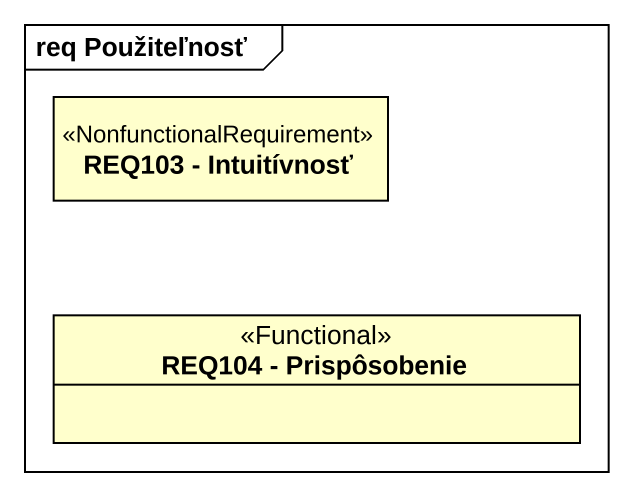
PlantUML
@startuml
mainframe req Použiteľnosť
hide circle
hide empty members
class "REQ103 - Intuitívnosť" as REQ103_Intuitívnosť <<NonfunctionalRequirement>>
class "REQ104 - Prispôsobenie" as REQ104_Prispôsobenie <<Functional>>
@enduml
